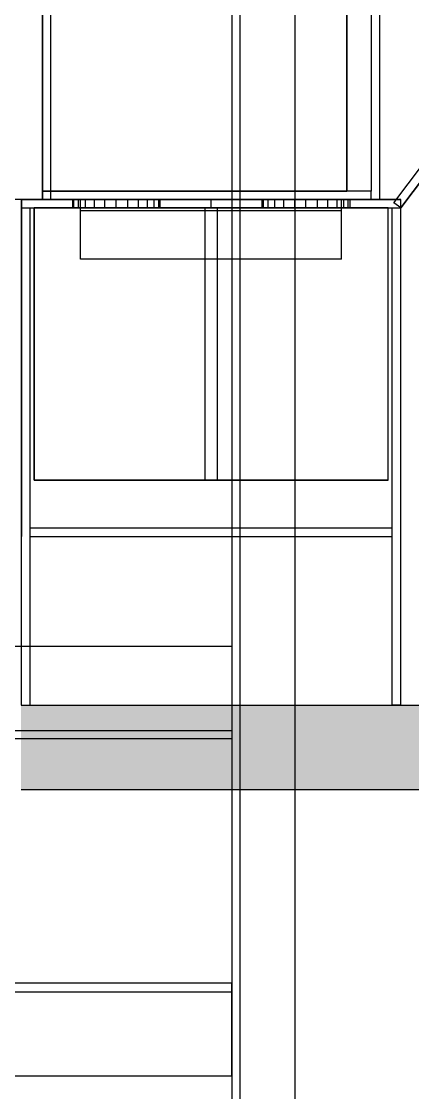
# Model space of a CAD drawing. Header units: inches. Extents: x 0 to 54693, y 0 to 31146.
# Drawn here: x 13979 to 14443, y 14289 to 15560 of the extents above; entities that cross this region are included whole.
import ezdxf

# ---------------------------------------------------------------- set-up
doc = ezdxf.new("R2010")
doc.units = ezdxf.units.IN
doc.header["$MEASUREMENT"] = 0
doc.layers.add('Added', color=3, linetype='Continuous')

msp = doc.modelspace()

# ---------------------------------------------------------------- linework, layer by layer
at = {"layer": 'Added', "linetype": 'Continuous', "lineweight": -2, "ltscale": 0.18}
for p, q in [((14228.2, 29968.3), (14228.2, 2441.5)), ((14238.2, 2441.5), (14238.2, 29968.3)), ((14238.2, 3793.3), (14238.2, 29943.3)), ((14303.2, 29943.3), (14303.2, 3793.3)), ((14003.7, 15348.3), (14003.7, 16648.3)), ((14003.7, 16648.3), (14003.7, 15348.3)), ((14403.7, 16648.3), (14403.7, 15348.3)), ((14013.7, 15358.3), (14013.7, 16638.3)), ((14364.7, 15358.3), (14364.7, 16638.3)), ((14364.7, 16638.3), (14364.7, 15358.3)), ((14393.7, 16638.3), (14393.7, 15358.3)), ((14420.7, 15344.3), (14555.8, 15524.3)), ((14420.7, 15344.3), (14555.8, 15524.3)), ((14563.8, 15518.3), (14428.7, 15338.3)), ((14428.7, 15338.3), (14563.8, 15518.3)), ((14364.7, 15358.3), (14003.7, 15358.3)), ((14003.7, 15358.3), (14364.7, 15358.3)), ((14013.7, 15348.3), (14013.7, 15358.3)), ((14393.7, 15358.3), (14013.7, 15358.3)), ((14393.7, 15348.3), (14393.7, 15358.3)), ((13978.7, 15348.3), (11753.2, 15348.3)), ((13978.7, 15348.3), (13978.7, 14948.3)), ((13978.7, 15348.3), (13978.7, 15338.3)), ((13978.7, 15348.3), (14428.7, 15348.3)), ((14428.7, 15348.3), (13978.7, 15348.3)), ((13978.7, 14748.3), (13978.7, 15348.3)), ((14428.7, 15348.3), (13978.7, 15348.3)), ((14403.7, 15348.3), (14003.7, 15348.3)), ((14003.7, 15348.3), (14013.7, 15348.3)), ((14003.7, 15348.3), (14403.7, 15348.3)), ((14040.9, 15348.3), (14039.2, 15348.3)), ((14039.2, 15348.3), (14040.9, 15348.3)), ((14039.2, 15348.3), (14039.2, 15338.3)), ((14040.9, 15348.3), (14046.1, 15348.3)), ((14040.9, 15338.3), (14040.9, 15348.3)), ((14040.9, 15348.3), (14046.1, 15348.3)), ((14046.1, 15348.3), (14046.1, 15338.3)), ((14046.1, 15348.3), (14054.4, 15348.3)), ((14046.1, 15348.3), (14054.4, 15348.3)), ((14048.8, 15277.6), (14048.8, 15348.3)), ((14054.4, 15348.3), (14065.2, 15348.3)), ((14054.4, 15348.3), (14054.4, 15338.3)), ((14065.2, 15348.3), (14054.4, 15348.3)), ((14065.2, 15348.3), (14077.7, 15348.3)), ((14065.2, 15338.3), (14065.2, 15348.3)), ((14065.2, 15348.3), (14077.7, 15348.3)), ((14104.6, 15348.3), (14077.7, 15348.3)), ((14104.6, 15348.3), (14077.7, 15348.3)), ((14077.7, 15338.3), (14077.7, 15348.3)), ((14091.2, 15338.3), (14091.2, 15348.3)), ((14104.6, 15348.3), (14117.2, 15348.3)), ((14104.6, 15348.3), (14104.6, 15338.3)), ((14117.2, 15348.3), (14104.6, 15348.3)), ((14127.9, 15348.3), (14117.2, 15348.3)), ((14127.9, 15348.3), (14117.2, 15348.3)), ((14117.2, 15348.3), (14117.2, 15338.3)), ((14127.9, 15348.3), (14127.9, 15338.3)), ((14127.9, 15348.3), (14136.2, 15348.3)), ((14136.2, 15348.3), (14127.9, 15348.3)), ((14141.4, 15348.3), (14136.2, 15348.3)), ((14136.2, 15348.3), (14141.4, 15348.3)), ((14136.2, 15338.3), (14136.2, 15348.3)), ((14141.4, 15348.3), (14143.2, 15348.3)), ((14141.4, 15348.3), (14141.4, 15338.3)), ((14141.4, 15348.3), (14143.2, 15348.3)), ((14143.2, 15338.3), (14143.2, 15348.3)), ((14203.7, 15338.3), (14203.7, 15348.3)), ((14264.2, 15338.3), (14264.2, 15348.3)), ((14264.2, 15348.3), (14265.9, 15348.3)), ((14265.9, 15348.3), (14264.2, 15348.3)), ((14271.1, 15348.3), (14265.9, 15348.3)), ((14265.9, 15338.3), (14265.9, 15348.3)), ((14271.1, 15348.3), (14265.9, 15348.3)), ((14271.1, 15348.3), (14271.1, 15338.3)), ((14279.4, 15348.3), (14271.1, 15348.3)), ((14279.4, 15348.3), (14271.1, 15348.3)), ((14279.4, 15348.3), (14290.2, 15348.3)), ((14279.4, 15338.3), (14279.4, 15348.3)), ((14290.2, 15348.3), (14279.4, 15348.3)), ((14290.2, 15338.3), (14290.2, 15348.3)), ((14290.2, 15348.3), (14302.7, 15348.3)), ((14302.7, 15348.3), (14290.2, 15348.3)), ((14302.7, 15348.3), (14329.6, 15348.3)), ((14302.7, 15348.3), (14302.7, 15338.3)), ((14302.7, 15348.3), (14329.6, 15348.3)), ((14316.2, 15338.3), (14316.2, 15348.3)), ((14342.2, 15348.3), (14329.6, 15348.3)), ((14329.6, 15348.3), (14329.6, 15338.3)), ((14329.6, 15348.3), (14342.2, 15348.3)), ((14342.2, 15338.3), (14342.2, 15348.3)), ((14352.9, 15348.3), (14342.2, 15348.3)), ((14352.9, 15348.3), (14342.2, 15348.3)), ((14352.9, 15348.3), (14361.2, 15348.3)), ((14352.9, 15348.3), (14361.2, 15348.3)), ((14352.9, 15348.3), (14352.9, 15338.3)), ((14358.5, 15277.6), (14358.5, 15348.3)), ((14366.4, 15348.3), (14361.2, 15348.3)), ((14366.4, 15348.3), (14361.2, 15348.3)), ((14361.2, 15338.3), (14361.2, 15348.3)), ((14366.4, 15348.3), (14368.2, 15348.3)), ((14366.4, 15338.3), (14366.4, 15348.3)), ((14368.2, 15348.3), (14366.4, 15348.3)), ((14368.2, 15348.3), (14368.2, 15338.3)), ((14393.7, 15348.3), (14403.7, 15348.3)), ((14428.7, 15338.3), (14420.7, 15344.3)), ((14428.7, 15338.3), (14428.7, 15348.3)), ((14428.7, 14748.3), (14428.7, 15348.3)), ((13978.7, 15338.3), (14428.7, 15338.3)), ((13978.7, 15338.3), (14428.7, 15338.3)), ((13978.7, 15338.3), (14428.7, 15338.3)), ((13978.7, 15338.3), (14428.7, 15338.3)), ((13978.7, 15338.3), (13993.7, 15338.3)), ((13988.7, 15338.3), (13988.7, 14748.3)), ((14413.7, 15338.3), (13993.7, 15338.3)), ((13993.7, 15338.3), (13993.7, 15015.3)), ((13993.7, 15015.3), (13993.7, 15338.3)), ((14039.2, 15338.3), (14040.9, 15338.3)), ((14040.9, 15338.3), (14039.2, 15338.3)), ((14046.1, 15338.3), (14040.9, 15338.3)), ((14046.1, 15338.3), (14040.9, 15338.3)), ((14054.4, 15338.3), (14046.1, 15338.3)), ((14046.1, 15338.3), (14054.4, 15338.3)), ((14048.8, 15335.3), (14358.5, 15335.3)), ((14065.2, 15338.3), (14054.4, 15338.3)), ((14054.4, 15338.3), (14065.2, 15338.3)), ((14065.2, 15338.3), (14077.7, 15338.3)), ((14065.2, 15338.3), (14077.7, 15338.3)), ((14104.6, 15338.3), (14077.7, 15338.3)), ((14077.7, 15338.3), (14104.6, 15338.3)), ((14104.6, 15338.3), (14117.2, 15338.3)), ((14117.2, 15338.3), (14104.6, 15338.3)), ((14117.2, 15338.3), (14127.9, 15338.3)), ((14117.2, 15338.3), (14127.9, 15338.3)), ((14136.2, 15338.3), (14127.9, 15338.3)), ((14136.2, 15338.3), (14127.9, 15338.3)), ((14141.4, 15338.3), (14136.2, 15338.3)), ((14136.2, 15338.3), (14141.4, 15338.3)), ((14143.2, 15338.3), (14141.4, 15338.3)), ((14141.4, 15338.3), (14143.2, 15338.3)), ((14196.2, 15338.3), (14196.2, 15015.3)), ((14211.2, 15015.3), (14211.2, 15338.3)), ((14264.2, 15338.3), (14265.9, 15338.3)), ((14265.9, 15338.3), (14264.2, 15338.3)), ((14271.1, 15338.3), (14265.9, 15338.3)), ((14271.1, 15338.3), (14265.9, 15338.3)), ((14271.1, 15338.3), (14279.4, 15338.3)), ((14279.4, 15338.3), (14271.1, 15338.3)), ((14290.2, 15338.3), (14279.4, 15338.3)), ((14290.2, 15338.3), (14279.4, 15338.3)), ((14290.2, 15338.3), (14302.7, 15338.3)), ((14290.2, 15338.3), (14302.7, 15338.3)), ((14329.6, 15338.3), (14302.7, 15338.3)), ((14302.7, 15338.3), (14329.6, 15338.3)), ((14329.6, 15338.3), (14342.2, 15338.3)), ((14342.2, 15338.3), (14329.6, 15338.3)), ((14342.2, 15338.3), (14352.9, 15338.3)), ((14342.2, 15338.3), (14352.9, 15338.3)), ((14361.2, 15338.3), (14352.9, 15338.3)), ((14361.2, 15338.3), (14352.9, 15338.3)), ((14366.4, 15338.3), (14361.2, 15338.3)), ((14366.4, 15338.3), (14361.2, 15338.3)), ((14368.2, 15338.3), (14366.4, 15338.3)), ((14368.2, 15338.3), (14366.4, 15338.3)), ((14413.7, 15015.3), (14413.7, 15338.3)), ((14413.7, 15015.3), (14413.7, 15338.3)), ((14418.7, 14748.3), (14418.7, 15338.3)), ((14358.5, 15277.6), (14048.8, 15277.6)), ((13993.7, 15015.3), (14413.7, 15015.3)), ((14413.7, 15015.3), (13993.7, 15015.3)), ((14418.7, 14958.3), (13988.7, 14958.3)), ((13988.7, 14948.3), (14418.7, 14948.3)), ((8565.3, 14818.3), (14228.2, 14818.3)), ((14228.2, 14818.3), (14228.2, 14708.3)), ((13978.2, 14748.3), (16453.2, 14748.3)), ((13978.7, 14748.3), (13988.7, 14748.3)), ((14428.7, 14748.3), (14418.7, 14748.3)), ((8565.3, 14718.3), (14228.2, 14718.3)), ((14228.2, 14708.3), (8565.3, 14708.3)), ((13978.2, 14648.3), (16553.2, 14648.3)), ((14228.2, 14418.3), (8565.3, 14418.3)), ((14228.2, 14308.3), (14228.2, 14418.3)), ((8565.3, 14408.3), (14228.2, 14408.3)), ((8565.3, 14308.3), (14228.2, 14308.3))]:
    msp.add_line(p, q, dxfattribs=at)
msp.add_solid([(16453.2, 14748.3), (16553.2, 14648.3), (13978.2, 14748.3), (13978.2, 14648.3)], dxfattribs=at)

doc.saveas('drawing.dxf')
